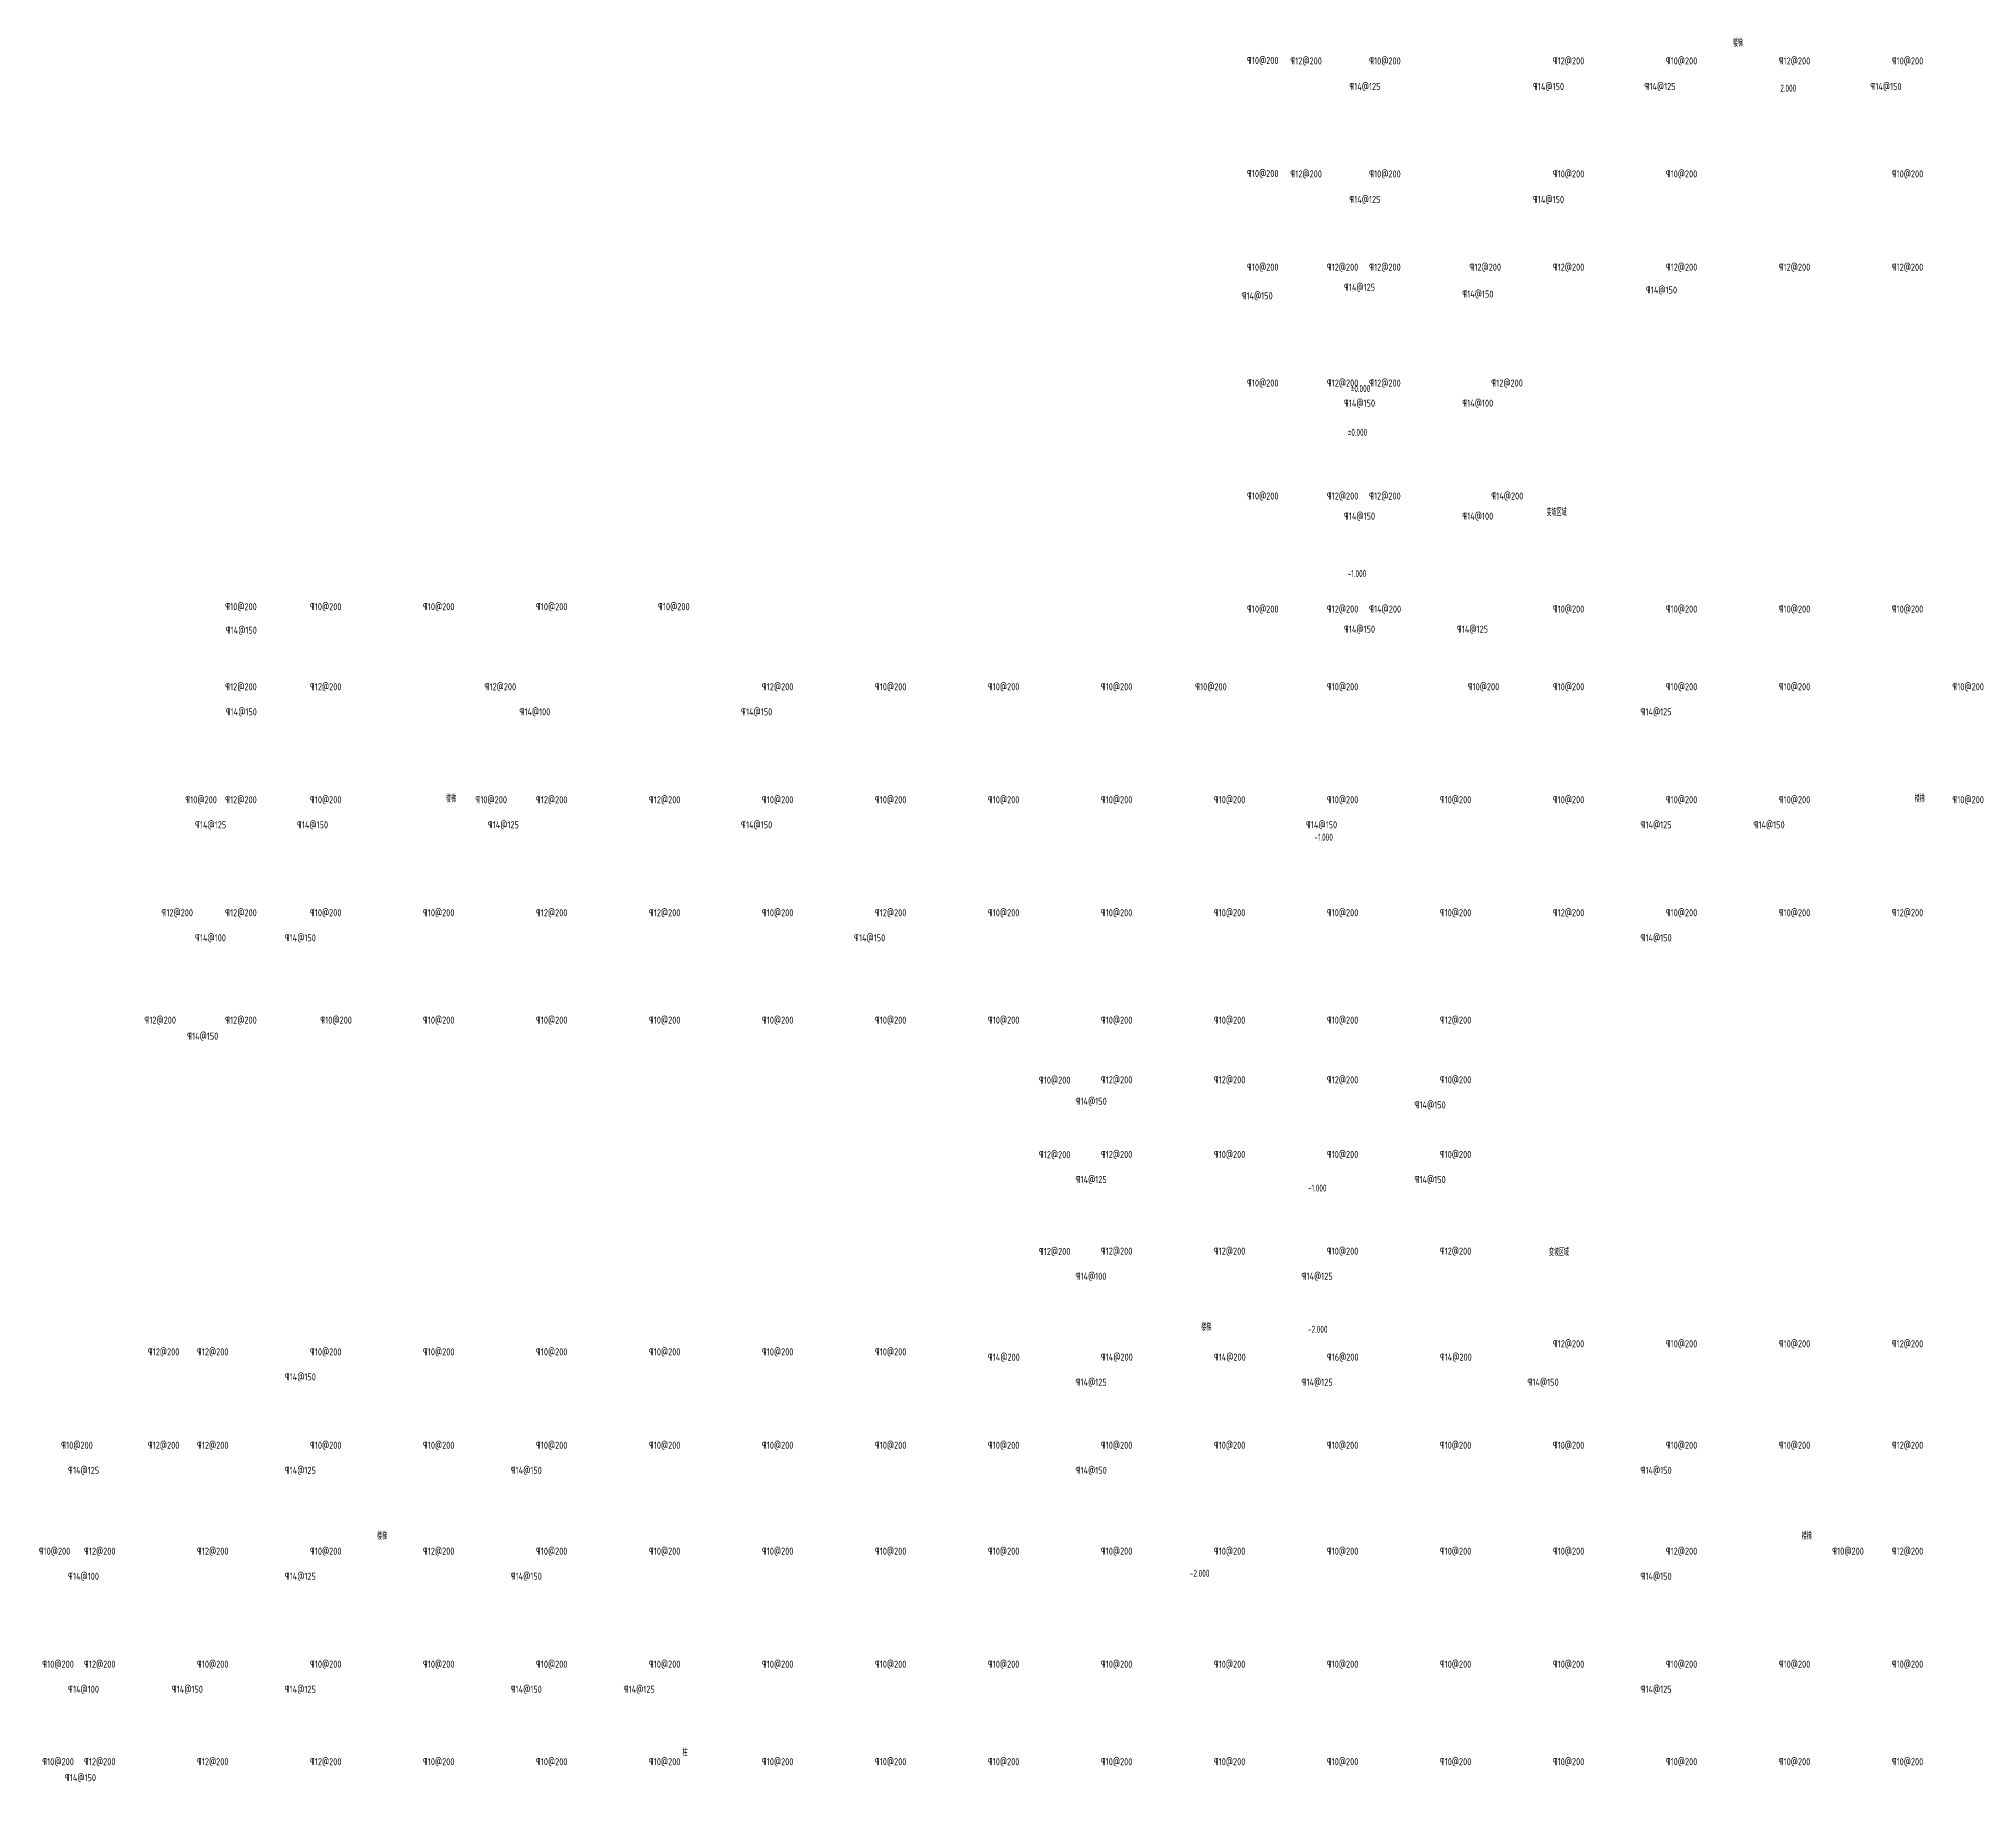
# Model space of a CAD drawing. Extents: x 2468086 to 6957054, y -3413633 to -667223.
# Drawn here: x 5437069 to 5574325, y -1217294 to -1093866 of the extents above; entities that cross this region are included whole.
import ezdxf

# ---------------------------------------------------------------- set-up
doc = ezdxf.new("R2010")
doc.units = 0
doc.header["$LTSCALE"] = 100
doc.header["$MEASUREMENT"] = 0
doc.layers.get('0').update_dxf_attribs({"linetype": 'CONTINUOUS'})
doc.layers.add('X板钢筋', color=1, linetype='CONTINUOUS')
doc.styles.add('GB', font='gbxwxt.shx', dxfattribs={"width": 0.7, "height": 500, "bigfont": 'gbhzfs.shx'})

msp = doc.modelspace()

# ---------------------------------------------------------------- texts
at = {"style": 'GB', "width": 0.7}
for s, p in [('楼梯', (5557029.4, -1094418)), ('2.000', (5560380.2, -1097616.1)), ('%%p0.000', (5529966.3, -1118875.7)), ('%%p0.000', (5529750, -1121978.6)), ('变坡区域', (5543843.6, -1127645.3)), ('-1.000', (5529750, -1131978.6)), ('楼梯', (5465907.9, -1147918)), ('楼梯', (5569907.9, -1147918)), ('-1.000', (5527386.9, -1150635.2)), ('-1.000', (5526937.2, -1175478.6)), ('变坡区域', (5544007.1, -1180026.7)), ('楼梯', (5519380.2, -1185330.5)), ('-2.000', (5526937.2, -1185478.6)), ('楼梯', (5461029.4, -1200117.8)), ('楼梯', (5561907.9, -1200117.8)), ('-2.000', (5518577.5, -1202752)), ('柱', (5482654.2, -1215459.8))]:
    msp.add_text(s, height=500, dxfattribs=at).set_placement(p)
at = {"layer": 'X板钢筋', "style": 'GB', "width": 0.8}
for s, p in [('¶10@200', (5522598.8, -1095650.2)), ('¶12@200', (5525667.6, -1095684.8)), ('¶10@200', (5531248.8, -1095684.8)), ('¶12@200', (5544248.8, -1095684.8)), ('¶10@200', (5552248.8, -1095684.8)), ('¶12@200', (5560248.8, -1095684.8)), ('¶10@200', (5568248.8, -1095684.8)), ('¶10@200', (5522598.8, -1103650.2)), ('¶12@200', (5525667.6, -1103684.9)), ('¶10@200', (5531248.8, -1103684.9)), ('¶10@200', (5544248.8, -1103684.9)), ('¶10@200', (5552248.8, -1103684.9)), ('¶10@200', (5568248.8, -1103684.9)), ('¶10@200', (5522598.8, -1110285)), ('¶12@200', (5528248.8, -1110285)), ('¶12@200', (5531248.8, -1110285)), ('¶12@200', (5538352.5, -1110285)), ('¶12@200', (5544248.8, -1110285)), ('¶12@200', (5552248.8, -1110285)), ('¶12@200', (5560248.8, -1110285)), ('¶12@200', (5568248.8, -1110285)), ('¶10@200', (5522598.8, -1118487.2)), ('¶12@200', (5528248.8, -1118487.2)), ('¶12@200', (5531248.8, -1118487.2)), ('¶12@200', (5539898.8, -1118487.2)), ('¶10@200', (5522598.8, -1126487.2)), ('¶12@200', (5528248.8, -1126487.2)), ('¶12@200', (5531248.8, -1126487.2)), ('¶14@200', (5539898.8, -1126487.2)), ('¶10@200', (5450248.8, -1134319.7)), ('¶10@200', (5456248.8, -1134319.7)), ('¶10@200', (5464248.8, -1134319.7)), ('¶10@200', (5472248.8, -1134319.7)), ('¶10@200', (5480898.8, -1134319.7)), ('¶10@200', (5522598.8, -1134487.2)), ('¶12@200', (5528248.8, -1134487.2)), ('¶14@200', (5531248.8, -1134487.2)), ('¶10@200', (5544248.8, -1134487.2)), ('¶10@200', (5552248.8, -1134487.2)), ('¶10@200', (5560248.8, -1134487.2)), ('¶10@200', (5568248.8, -1134487.2)), ('¶12@200', (5450248.8, -1139987.3)), ('¶12@200', (5456248.8, -1139987.3)), ('¶12@200', (5468616.5, -1139987.3)), ('¶12@200', (5488248.8, -1139987.3)), ('¶10@200', (5496248.8, -1139987.3)), ('¶10@200', (5504248.8, -1139987.3)), ('¶10@200', (5512248.8, -1139987.3)), ('¶10@200', (5518929, -1139987.3)), ('¶10@200', (5528248.8, -1139987.3)), ('¶10@200', (5538225.5, -1139987.3)), ('¶10@200', (5544248.8, -1139987.3)), ('¶10@200', (5552248.8, -1139987.3)), ('¶10@200', (5560248.8, -1139987.3)), ('¶10@200', (5572545.3, -1139987.3)), ('¶10@200', (5447425.9, -1147987.3)), ('¶12@200', (5450248.8, -1147987.3)), ('¶10@200', (5456248.8, -1147987.3)), ('¶10@200', (5467966.5, -1147987.3)), ('¶12@200', (5472248.8, -1147987.3)), ('¶12@200', (5480248.8, -1147987.3)), ('¶10@200', (5488248.8, -1147987.3)), ('¶10@200', (5496248.8, -1147987.3)), ('¶10@200', (5504248.8, -1147987.3)), ('¶10@200', (5512248.8, -1147987.3)), ('¶10@200', (5520248.8, -1147987.3)), ('¶10@200', (5528248.8, -1147987.3)), ('¶10@200', (5536248.8, -1147987.3)), ('¶10@200', (5544248.8, -1147987.3)), ('¶10@200', (5552248.8, -1147987.3)), ('¶10@200', (5560248.8, -1147987.3)), ('¶10@200', (5572545.3, -1147987.3)), ('¶12@200', (5445734.4, -1155987.3)), ('¶12@200', (5450248.8, -1155987.3)), ('¶10@200', (5456248.8, -1155987.3)), ('¶10@200', (5464248.8, -1155987.3)), ('¶12@200', (5472248.8, -1155987.3)), ('¶12@200', (5480248.8, -1155987.3)), ('¶10@200', (5488248.8, -1155987.3)), ('¶12@200', (5496248.8, -1155987.3)), ('¶10@200', (5504248.8, -1155987.3)), ('¶10@200', (5512248.8, -1155987.3)), ('¶10@200', (5520248.8, -1155987.3)), ('¶10@200', (5528248.8, -1155987.3)), ('¶10@200', (5536248.8, -1155987.3)), ('¶12@200', (5544248.8, -1155987.3)), ('¶10@200', (5552248.8, -1155987.3)), ('¶10@200', (5560248.8, -1155987.3)), ('¶12@200', (5568248.8, -1155987.3)), ('¶12@200', (5444529.8, -1163590.1)), ('¶12@200', (5450248.7, -1163590.1)), ('¶10@200', (5456985.4, -1163590.1)), ('¶10@200', (5464248.8, -1163590.1)), ('¶10@200', (5472248.8, -1163590.1)), ('¶10@200', (5480248.8, -1163590.1)), ('¶10@200', (5488248.8, -1163590.1)), ('¶10@200', (5496248.8, -1163590.1)), ('¶10@200', (5504248.8, -1163590.1)), ('¶10@200', (5504248.8, -1163590.1)), ('¶10@200', (5512248.8, -1163590.1)), ('¶10@200', (5520248.8, -1163590.1)), ('¶10@200', (5528248.8, -1163590.1)), ('¶12@200', (5536248.8, -1163590.1)), ('¶14@150', (5447558.1, -1164721.5)), ('¶10@200', (5507863.8, -1167836.5)), ('¶12@200', (5512248.8, -1167819.4)), ('¶12@200', (5520248.8, -1167819.4)), ('¶12@200', (5528248.8, -1167819.4)), ('¶10@200', (5536248.8, -1167819.4)), ('¶12@200', (5507863.8, -1173115.5)), ('¶12@200', (5512248.8, -1173098.5)), ('¶10@200', (5520248.8, -1173098.5)), ('¶10@200', (5528248.8, -1173098.5)), ('¶10@200', (5536248.8, -1173098.5)), ('¶12@200', (5507863.8, -1179964.6)), ('¶12@200', (5512248.8, -1179947.5)), ('¶12@200', (5520248.8, -1179947.5)), ('¶10@200', (5528248.8, -1179947.5)), ('¶12@200', (5536248.8, -1179947.5)), ('¶12@200', (5444768.7, -1187076.2)), ('¶12@200', (5448248.8, -1187076.2)), ('¶10@200', (5456248.8, -1187076.2)), ('¶10@200', (5464248.8, -1187076.2)), ('¶10@200', (5472248.8, -1187076.2)), ('¶10@200', (5480248.8, -1187076.2)), ('¶10@200', (5488248.8, -1187076.2)), ('¶10@200', (5496248.8, -1187076.2)), ('¶14@200', (5504248.8, -1187453.4)), ('¶14@200', (5512248.8, -1187447.3)), ('¶14@200', (5520248.8, -1187447.3)), ('¶16@200', (5528248.8, -1187447.3)), ('¶14@200', (5536248.8, -1187447.3)), ('¶12@200', (5544248.8, -1186504.4)), ('¶10@200', (5552248.8, -1186504.4)), ('¶10@200', (5560248.8, -1186504.4)), ('¶12@200', (5568248.8, -1186504.4)), ('¶10@200', (5438637.3, -1193687.1)), ('¶12@200', (5444768.7, -1193687.1)), ('¶12@200', (5448248.8, -1193687.1)), ('¶10@200', (5456248.8, -1193687.1)), ('¶10@200', (5464248.8, -1193687.1)), ('¶10@200', (5472248.8, -1193687.1)), ('¶10@200', (5480248.8, -1193687.1)), ('¶10@200', (5488248.8, -1193687.1)), ('¶10@200', (5496248.8, -1193687.1)), ('¶10@200', (5504248.8, -1193687.1)), ('¶10@200', (5512248.8, -1193687.1)), ('¶10@200', (5520248.8, -1193687.1)), ('¶10@200', (5528248.8, -1193687.1)), ('¶10@200', (5536248.8, -1193687.1)), ('¶10@200', (5544248.8, -1193687.1)), ('¶10@200', (5552248.8, -1193687.1)), ('¶10@200', (5560248.8, -1193687.1)), ('¶12@200', (5568248.8, -1193687.1)), ('¶14@125', (5439125.5, -1195463.8)), ('¶10@200', (5437044.3, -1201187.1)), ('¶12@200', (5440248.8, -1201187.1)), ('¶12@200', (5448248.8, -1201187.1)), ('¶10@200', (5456248.8, -1201187.1)), ('¶12@200', (5464248.8, -1201187.1)), ('¶10@200', (5472248.8, -1201187.1)), ('¶10@200', (5480248.8, -1201187.1)), ('¶10@200', (5488248.8, -1201187.1)), ('¶10@200', (5496248.8, -1201187.1)), ('¶10@200', (5504248.8, -1201187.1)), ('¶10@200', (5512248.8, -1201187.1)), ('¶10@200', (5520248.8, -1201187.1)), ('¶10@200', (5528248.8, -1201187.1)), ('¶10@200', (5536248.8, -1201187.1)), ('¶10@200', (5544248.8, -1201187.1)), ('¶12@200', (5552248.8, -1201187.1)), ('¶10@200', (5564041.2, -1201187.1)), ('¶12@200', (5568248.8, -1201187.1)), ('¶14@100', (5439125.5, -1202963.8)), ('¶10@200', (5437298.8, -1209187.1)), ('¶12@200', (5440248.8, -1209187.1)), ('¶10@200', (5448248.8, -1209187.1)), ('¶10@200', (5456248.8, -1209187.1)), ('¶10@200', (5464248.8, -1209187.1)), ('¶10@200', (5472248.8, -1209187.1)), ('¶10@200', (5480248.8, -1209187.1)), ('¶10@200', (5488248.8, -1209187.1)), ('¶10@200', (5496248.8, -1209187.1)), ('¶10@200', (5504248.8, -1209187.1)), ('¶10@200', (5512248.8, -1209187.1)), ('¶10@200', (5520248.8, -1209187.1)), ('¶10@200', (5528248.8, -1209187.1)), ('¶10@200', (5536248.8, -1209187.1)), ('¶10@200', (5544248.8, -1209187.1)), ('¶10@200', (5552248.8, -1209187.1)), ('¶10@200', (5560248.8, -1209187.1)), ('¶10@200', (5568248.8, -1209187.1)), ('¶14@100', (5439125.5, -1210963.8)), ('¶10@200', (5437298.8, -1216089.9)), ('¶12@200', (5440248.8, -1216089.9)), ('¶12@200', (5448248.8, -1216089.9)), ('¶12@200', (5456248.8, -1216089.9)), ('¶10@200', (5464248.8, -1216089.9)), ('¶10@200', (5472248.8, -1216089.9)), ('¶10@200', (5480248.8, -1216089.9)), ('¶10@200', (5488248.8, -1216089.9)), ('¶10@200', (5496248.8, -1216089.9)), ('¶10@200', (5504248.8, -1216089.9)), ('¶10@200', (5504248.8, -1216089.9)), ('¶10@200', (5512248.8, -1216089.9)), ('¶10@200', (5520248.8, -1216089.9)), ('¶10@200', (5528248.8, -1216089.9)), ('¶10@200', (5536248.8, -1216089.9)), ('¶10@200', (5544248.8, -1216089.9)), ('¶10@200', (5552248.8, -1216089.9)), ('¶10@200', (5560248.8, -1216089.9)), ('¶10@200', (5568248.8, -1216089.9)), ('¶14@150', (5438898.8, -1217221.3))]:
    msp.add_text(s, height=499.88, dxfattribs=at).set_placement(p)
for s, rotation, p in [('¶14@125', 359.999804, (5529847.5, -1097493)), ('¶14@150', 359.999804, (5542847.5, -1097493)), ('¶14@125', 0.000196, (5550742.2, -1097493)), ('¶14@150', 0.000196, (5566742.2, -1097493)), ('¶14@125', 359.999804, (5529847.5, -1105493.1)), ('¶14@150', 359.999804, (5542847.5, -1105493.1)), ('¶14@150', 359.999804, (5522215.1, -1112317.7)), ('¶14@125', 359.999804, (5529464.2, -1111709.4)), ('¶14@150', 359.999804, (5537847.5, -1112186.7)), ('¶14@150', 359.999804, (5550847.5, -1111901.5)), ('¶14@150', 359.999804, (5529464.2, -1119911.6)), ('¶14@100', 359.999804, (5537847.5, -1119911.6)), ('¶14@150', 359.999804, (5529464.2, -1127911.6)), ('¶14@100', 359.999804, (5537847.5, -1127911.6)), ('¶14@150', 359.999804, (5450286.7, -1135990.3)), ('¶14@150', 359.999804, (5529464.2, -1135911.6)), ('¶14@125', 359.999804, (5537464.2, -1135911.6)), ('¶14@150', 359.999804, (5450286.7, -1141764)), ('¶14@100', 359.999804, (5471084.2, -1141764)), ('¶14@150', 359.999804, (5486779, -1141764)), ('¶14@125', 359.999804, (5550464.2, -1141764)), ('¶14@125', 359.999804, (5448114.9, -1149764)), ('¶14@150', 359.999804, (5455332.5, -1149764)), ('¶14@125', 359.999804, (5468842, -1149764)), ('¶14@150', 359.999804, (5486779, -1149764)), ('¶14@150', 359.999804, (5526779, -1149764)), ('¶14@125', 359.999804, (5550464.2, -1149764)), ('¶14@150', 359.999804, (5558464.2, -1149764)), ('¶14@100', 359.999804, (5448114.9, -1157764)), ('¶14@150', 359.999804, (5454464.2, -1157764)), ('¶14@150', 359.999804, (5494779, -1157764)), ('¶14@150', 359.999804, (5550464.2, -1157764)), ('¶14@150', 359.999804, (5510464.2, -1169334.7)), ('¶14@150', 359.999804, (5534464.2, -1169596.2)), ('¶14@125', 359.999804, (5510464.2, -1174875.2)), ('¶14@150', 359.999804, (5534464.2, -1174875.2)), ('¶14@100', 359.999804, (5510464.2, -1181724.3)), ('¶14@125', 359.999804, (5526464.2, -1181724.3)), ('¶14@150', 359.999804, (5454464.2, -1188853)), ('¶14@125', 359.999804, (5510464.2, -1189224.1)), ('¶14@125', 359.999804, (5526464.2, -1189224.1)), ('¶14@150', 359.999804, (5542464.2, -1189224.1)), ('¶14@125', 359.999804, (5454464.2, -1195463.8)), ('¶14@150', 359.999804, (5470464.2, -1195463.8)), ('¶14@150', 359.999804, (5510464.2, -1195463.8)), ('¶14@150', 359.999804, (5550464.2, -1195463.8)), ('¶14@125', 359.999804, (5454464.2, -1202963.8)), ('¶14@150', 359.999804, (5470464.2, -1202963.8)), ('¶14@150', 359.999804, (5550464.2, -1202963.8)), ('¶14@150', 359.999804, (5446464.2, -1210963.8)), ('¶14@125', 359.999804, (5454464.2, -1210963.8)), ('¶14@150', 359.999804, (5470464.2, -1210963.8)), ('¶14@125', 359.999804, (5478464.2, -1210963.8)), ('¶14@125', 359.999804, (5550464.2, -1210963.8))]:
    msp.add_text(s, height=499.88, rotation=rotation, dxfattribs=at).set_placement(p)

doc.saveas('drawing.dxf')
